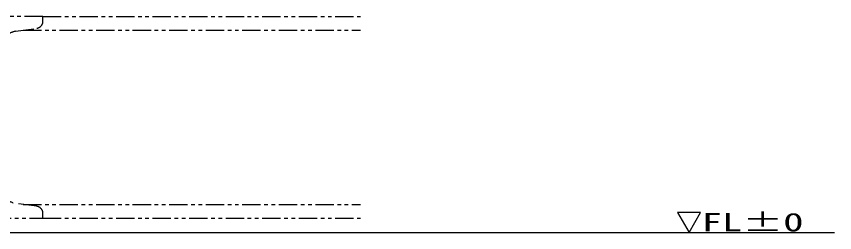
# Model space of a CAD drawing. Header units: millimetres. Extents: x 288 to 8834, y 20 to 9668.
# Drawn here: x 2631 to 4048, y 6558 to 6933 of the extents above; entities that cross this region are included whole.
import ezdxf

# ---------------------------------------------------------------- set-up
doc = ezdxf.new("R2010")
doc.units = ezdxf.units.MM
doc.linetypes.add('PHANTOM', pattern=[63.3, 31.8, -6.3, 6.3, -6.3, 6.3, -6.3])
doc.layers.add('Layer1', color=7, linetype='Continuous')
doc.styles.add('ＭＳ 明朝', font='')
doc.styles.get('ＭＳ 明朝').set_extended_font_data('ＭＳ 明朝')

# ---------------------------------------------------------------- blocks, each defined once
blk = doc.blocks.new('BLKF025')
at = {"layer": 'Layer1', "color": 7, "linetype": 'PHANTOM', "lineweight": 13}
for p, q in [((2526.8, 6932.9), (2526.8, 6924.6)), ((2676.8, 6932.9), (2526.8, 6932.9)), ((2676.8, 6924.6), (2676.8, 6932.9)), ((2537.6, 6912.2), (2574.3, 6907.1)), ((2629.3, 6907.1), (2666, 6912.2)), ((2595.8, 6882.3), (2595.8, 6633.5)), ((2607.8, 6633.5), (2607.8, 6882.3)), ((2574.3, 6608.7), (2537.6, 6603.6)), ((2666, 6603.6), (2629.3, 6608.7)), ((2526.8, 6591.2), (2526.8, 6582.9)), ((2676.8, 6582.9), (2676.8, 6591.2)), ((2526.8, 6582.9), (2676.8, 6582.9))]:
    blk.add_line(p, q, dxfattribs=at)
for centre, radius, start, end in [((2539.3, 6924.6), 12.5, 180, 262), ((2664.3, 6924.6), 12.5, 278, 0), ((2570.8, 6882.3), 25, 0, 82), ((2632.8, 6882.3), 25, 98, 180), ((2570.8, 6633.5), 25, 278, 0), ((2632.8, 6633.5), 25, 180, 262), ((2539.3, 6591.2), 12.5, 98, 180), ((2664.3, 6591.2), 12.5, 0, 82)]:
    blk.add_arc(centre, radius, start, end, dxfattribs=at)
blk = doc.blocks.new('BLKF024')
at = {"layer": 'Layer1', "color": 7, "linetype": 'PHANTOM', "lineweight": 13}
for p, q in [((2501.8, 6932.9), (2501.8, 6582.9)), ((2526.8, 6932.9), (2501.8, 6932.9)), ((2526.8, 6932.9), (2526.8, 6582.9)), ((2676.8, 6932.9), (3226.8, 6932.9)), ((2642.3, 6908.9), (3226.8, 6908.9)), ((2642.3, 6606.9), (3226.8, 6606.9)), ((2526.8, 6582.9), (2501.8, 6582.9)), ((2536.8, 6582.9), (2536.8, 6557.9)), ((2676.8, 6582.9), (3226.8, 6582.9))]:
    blk.add_line(p, q, dxfattribs=at)
blk.add_blockref('BLKF025', (0, 0), dxfattribs=at)

msp = doc.modelspace()

# ---------------------------------------------------------------- linework, layer by layer
at = {"layer": 'Layer1', "color": 7, "linetype": 'Continuous', "lineweight": 13}
for p, q in [((3816, 6592.6), (3776, 6592.6)), ((3776, 6592.6), (3796, 6557.9)), ((3796, 6557.9), (3816, 6592.6)), ((288.2, 6557.9), (4048.2, 6557.9))]:
    msp.add_line(p, q, dxfattribs=at)

# ---------------------------------------------------------------- block references
at = {"layer": 'Layer1', "color": 7, "linetype": 'PHANTOM', "lineweight": 13}
msp.add_blockref('BLKF024', (0, 0), dxfattribs=at)

# ---------------------------------------------------------------- texts
at = {"layer": 'Layer1', "color": 6, "linetype": 'Continuous', "lineweight": 5, "style": 'ＭＳ 明朝', "width": 1.622822}
msp.add_text('FL±0', height=32, dxfattribs=at).set_placement((3817.7, 6560.1))

doc.saveas('drawing.dxf')
